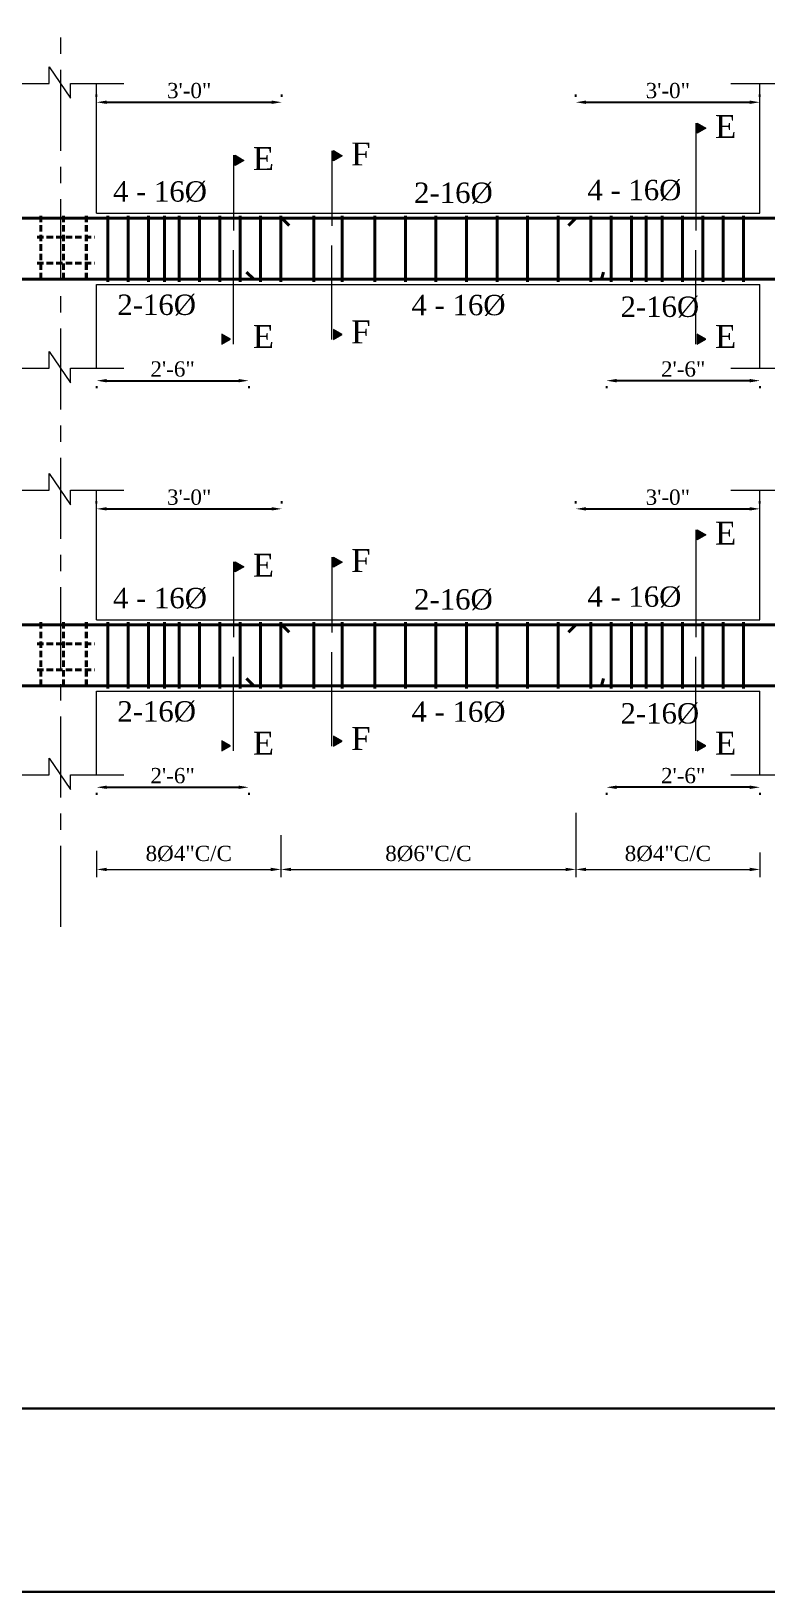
# Model space of a CAD drawing. Extents: x -2338379 to 930990, y -818978 to 106940.
# Drawn here: x 386658 to 386947, y -208929 to -208316 of the extents above; entities that cross this region are included whole.
import ezdxf

# ---------------------------------------------------------------- set-up
doc = ezdxf.new("R2010")
doc.units = 0
doc.header["$MEASUREMENT"] = 0
doc.header["$PDMODE"] = 34
doc.linetypes.add('CENTER', pattern=[50.8, 31.75, -6.35, 6.35, -6.35])
doc.linetypes.add('DASHED', pattern=[0.75, 0.5, -0.25])
doc.layers.get('0').update_dxf_attribs({"linetype": 'CONTINUOUS', "lineweight": 30})
doc.layers.get('DEFPOINTS').update_dxf_attribs({"linetype": 'CONTINUOUS'})
for name, color, linetype, lineweight in [('Center', 11, 'CENTER', 15), ('Dimension', 35, 'CONTINUOUS', 9), ('HATCH', 3, 'CONTINUOUS', 15), ('rcc elevation', 253, 'CONTINUOUS', 18), ('rebar', 3, 'CONTINUOUS', 40), ('TEXT', 7, 'CONTINUOUS', 30), ('WALL', 1, 'CONTINUOUS', 40)]:
    doc.layers.add(name, color=color, linetype=linetype, lineweight=lineweight)
doc.styles.get("Standard").update_dxf_attribs({"font": 'times.ttf', "height": 6})
doc.dimstyles.new('Standard$0', dxfattribs={"dimtxt": 6, "dimasz": 4, "dimexe": 3, "dimexo": 6, "dimgap": 3, "dimtad": 1, "dimdec": 1, "dimzin": 0, "dimdsep": 46, "dimlunit": 4, "dimtxsty": 'Standard', "dimcen": 0.09, "dimclrd": 6, "dimclre": 6, "dimclrt": 7, "dimadec": 0, "dimazin": 0, "dimtfac": 1, "dimtdec": 1, "dimtix": 1, "dimtofl": 0, "dimtmove": 1, "dimatfit": 3, "dimfxl": 1, "dimtolj": 1, "dimtzin": 0, "dimlwd": 18, "dimlwe": 18, "dimarcsym": 0})

# ---------------------------------------------------------------- blocks, each defined once
blk = doc.blocks.new('*D901')
at = {"color": 6, "lineweight": 18, "transparency": 16777216}
for p, q in [((386756.46, -208631.61), (386756.46, -208648.04)), ((386684.06, -208637.77), (386684.06, -208648.04)), ((386688.06, -208645.04), (386752.46, -208645.04))]:
    blk.add_line(p, q, dxfattribs=at)
at = {"color": 6, "lineweight": 30, "transparency": 16777216}
for points in [[(386688.06, -208644.38), (386688.06, -208645.71), (386684.06, -208645.04)], [(386752.46, -208644.38), (386752.46, -208645.71), (386756.46, -208645.04)]]:
    blk.add_solid(points, dxfattribs=at)
at = {"layer": 'DEFPOINTS', "color": 0, "lineweight": 30, "transparency": 16777216}
for p in [(386756.46, -208625.61), (386684.06, -208631.77), (386756.46, -208645.04)]:
    blk.add_point(p, dxfattribs=at)
at = {"color": 7, "transparency": 16777216, "insert": (386720.26, -208638.87), "char_height": 6, "attachment_point": 5}
blk.add_mtext('\\A1;8%%c4"C/C', dxfattribs=at)
blk = doc.blocks.new('*D902')
at = {"color": 6, "lineweight": 18, "transparency": 16777216}
for p, q in [((386872.27, -208622.77), (386872.27, -208648.04)), ((386756.46, -208631.61), (386756.46, -208648.04)), ((386760.46, -208645.04), (386868.27, -208645.04))]:
    blk.add_line(p, q, dxfattribs=at)
at = {"color": 6, "lineweight": 30, "transparency": 16777216}
for points in [[(386760.46, -208644.38), (386760.46, -208645.71), (386756.46, -208645.04)], [(386868.27, -208644.38), (386868.27, -208645.71), (386872.27, -208645.04)]]:
    blk.add_solid(points, dxfattribs=at)
at = {"layer": 'DEFPOINTS', "color": 0, "lineweight": 30, "transparency": 16777216}
for p in [(386872.27, -208616.77), (386756.46, -208625.61), (386872.27, -208645.04)]:
    blk.add_point(p, dxfattribs=at)
at = {"color": 7, "transparency": 16777216, "insert": (386814.37, -208638.87), "char_height": 6, "attachment_point": 5}
blk.add_mtext('\\A1;8%%C6"C/C', dxfattribs=at)
blk = doc.blocks.new('*D903')
at = {"color": 6, "lineweight": 18, "transparency": 16777216}
for p, q in [((386872.27, -208622.77), (386872.27, -208648.04)), ((386944.57, -208638.44), (386944.57, -208648.04)), ((386876.27, -208645.04), (386940.57, -208645.04))]:
    blk.add_line(p, q, dxfattribs=at)
at = {"color": 6, "lineweight": 30, "transparency": 16777216}
for points in [[(386876.27, -208644.38), (386876.27, -208645.71), (386872.27, -208645.04)], [(386940.57, -208644.38), (386940.57, -208645.71), (386944.57, -208645.04)]]:
    blk.add_solid(points, dxfattribs=at)
at = {"layer": 'DEFPOINTS', "color": 0, "lineweight": 30, "transparency": 16777216}
for p in [(386872.27, -208616.77), (386944.57, -208632.44), (386944.57, -208645.04)]:
    blk.add_point(p, dxfattribs=at)
at = {"color": 7, "transparency": 16777216, "insert": (386908.42, -208638.87), "char_height": 6, "attachment_point": 5}
blk.add_mtext('\\A1;8%%C4"C/C', dxfattribs=at)
blk = doc.blocks.new('*D904')
at = {"layer": 'DEFPOINTS', "color": 0, "lineweight": 30, "transparency": 16777216}
for p in [(386756.8, -208503.43), (386684.05, -208510.27), (386756.8, -208510.27)]:
    blk.add_point(p, dxfattribs=at)
at = {"layer": 'TEXT', "color": 6, "lineweight": -2, "transparency": 16777216}
for p, q in [((386684.05, -208501.27), (386684.05, -208500.43)), ((386688.05, -208503.43), (386752.8, -208503.43)), ((386756.8, -208501.27), (386756.8, -208500.43))]:
    blk.add_line(p, q, dxfattribs=at)
at = {"layer": 'TEXT', "color": 6, "lineweight": 30, "transparency": 16777216}
for points in [[(386688.05, -208502.76), (386688.05, -208504.09), (386684.05, -208503.43)], [(386752.8, -208502.76), (386752.8, -208504.09), (386756.8, -208503.43)]]:
    blk.add_solid(points, dxfattribs=at)
at = {"layer": 'TEXT', "color": 7, "transparency": 16777216, "insert": (386720.43, -208498.88), "char_height": 6, "attachment_point": 5}
blk.add_mtext('\\A1;3\'-0"', dxfattribs=at)
blk = doc.blocks.new('*D905')
at = {"layer": 'DEFPOINTS', "color": 0, "lineweight": 30, "transparency": 16777216}
for p in [(386684.05, -208605.94), (386743.8, -208605.94), (386743.8, -208612.78)]:
    blk.add_point(p, dxfattribs=at)
at = {"layer": 'TEXT', "color": 6, "lineweight": -2, "transparency": 16777216}
for p, q in [((386688.05, -208612.78), (386739.8, -208612.78)), ((386684.05, -208614.94), (386684.05, -208615.78)), ((386743.8, -208614.94), (386743.8, -208615.78))]:
    blk.add_line(p, q, dxfattribs=at)
at = {"layer": 'TEXT', "color": 6, "lineweight": 30, "transparency": 16777216}
for points in [[(386688.05, -208612.11), (386688.05, -208613.44), (386684.05, -208612.78)], [(386739.8, -208612.11), (386739.8, -208613.44), (386743.8, -208612.78)]]:
    blk.add_solid(points, dxfattribs=at)
at = {"layer": 'TEXT', "color": 7, "transparency": 16777216, "insert": (386713.93, -208608.23), "char_height": 6, "attachment_point": 5}
blk.add_mtext('\\A1;2\'-6"', dxfattribs=at)
blk = doc.blocks.new('*D906')
at = {"layer": 'DEFPOINTS', "color": 0, "lineweight": 30, "transparency": 16777216}
for p in [(386944.54, -208503.43), (386872.27, -208510.27), (386944.54, -208510.27)]:
    blk.add_point(p, dxfattribs=at)
at = {"layer": 'TEXT', "color": 6, "lineweight": -2, "transparency": 16777216}
for p, q in [((386872.27, -208501.27), (386872.27, -208500.43)), ((386876.27, -208503.43), (386940.54, -208503.43)), ((386944.54, -208501.27), (386944.54, -208500.43))]:
    blk.add_line(p, q, dxfattribs=at)
at = {"layer": 'TEXT', "color": 6, "lineweight": 30, "transparency": 16777216}
for points in [[(386876.27, -208502.76), (386876.27, -208504.09), (386872.27, -208503.43)], [(386940.54, -208502.76), (386940.54, -208504.09), (386944.54, -208503.43)]]:
    blk.add_solid(points, dxfattribs=at)
at = {"layer": 'TEXT', "color": 7, "transparency": 16777216, "insert": (386908.41, -208498.88), "char_height": 6, "attachment_point": 5}
blk.add_mtext('\\A1;3\'-0"', dxfattribs=at)
blk = doc.blocks.new('*D907')
at = {"layer": 'DEFPOINTS', "color": 0, "lineweight": 30, "transparency": 16777216}
for p in [(386884.3, -208605.94), (386944.57, -208605.94), (386884.3, -208612.78)]:
    blk.add_point(p, dxfattribs=at)
at = {"layer": 'TEXT', "color": 6, "lineweight": -2, "transparency": 16777216}
for p, q in [((386940.57, -208612.78), (386888.3, -208612.78)), ((386884.3, -208614.94), (386884.3, -208615.78)), ((386944.57, -208614.94), (386944.57, -208615.78))]:
    blk.add_line(p, q, dxfattribs=at)
at = {"layer": 'TEXT', "color": 6, "lineweight": 30, "transparency": 16777216}
for points in [[(386888.3, -208612.11), (386888.3, -208613.44), (386884.3, -208612.78)], [(386940.57, -208612.11), (386940.57, -208613.44), (386944.57, -208612.78)]]:
    blk.add_solid(points, dxfattribs=at)
at = {"layer": 'TEXT', "color": 7, "transparency": 16777216, "insert": (386914.43, -208608.23), "char_height": 6, "attachment_point": 5}
blk.add_mtext('\\A1;2\'-6"', dxfattribs=at)
blk = doc.blocks.new('*D801')
at = {"layer": 'DEFPOINTS', "color": 0, "lineweight": 30, "transparency": 16777216}
for p in [(386756.8, -208343.74), (386684.05, -208350.58), (386756.8, -208350.58)]:
    blk.add_point(p, dxfattribs=at)
at = {"layer": 'TEXT', "color": 6, "lineweight": -2, "transparency": 16777216}
for p, q in [((386684.05, -208341.58), (386684.05, -208340.74)), ((386688.05, -208343.74), (386752.8, -208343.74)), ((386756.8, -208341.58), (386756.8, -208340.74))]:
    blk.add_line(p, q, dxfattribs=at)
at = {"layer": 'TEXT', "color": 6, "lineweight": 30, "transparency": 16777216}
for points in [[(386688.05, -208343.07), (386688.05, -208344.41), (386684.05, -208343.74)], [(386752.8, -208343.07), (386752.8, -208344.41), (386756.8, -208343.74)]]:
    blk.add_solid(points, dxfattribs=at)
at = {"layer": 'TEXT', "color": 7, "transparency": 16777216, "insert": (386720.43, -208339.19), "char_height": 6, "attachment_point": 5}
blk.add_mtext('\\A1;3\'-0"', dxfattribs=at)
blk = doc.blocks.new('*D802')
at = {"layer": 'DEFPOINTS', "color": 0, "lineweight": 30, "transparency": 16777216}
for p in [(386684.05, -208446.25), (386743.8, -208446.25), (386743.8, -208453.09)]:
    blk.add_point(p, dxfattribs=at)
at = {"layer": 'TEXT', "color": 6, "lineweight": -2, "transparency": 16777216}
for p, q in [((386688.05, -208453.09), (386739.8, -208453.09)), ((386684.05, -208455.25), (386684.05, -208456.09)), ((386743.8, -208455.25), (386743.8, -208456.09))]:
    blk.add_line(p, q, dxfattribs=at)
at = {"layer": 'TEXT', "color": 6, "lineweight": 30, "transparency": 16777216}
for points in [[(386688.05, -208452.42), (386688.05, -208453.76), (386684.05, -208453.09)], [(386739.8, -208452.42), (386739.8, -208453.76), (386743.8, -208453.09)]]:
    blk.add_solid(points, dxfattribs=at)
at = {"layer": 'TEXT', "color": 7, "transparency": 16777216, "insert": (386713.93, -208448.54), "char_height": 6, "attachment_point": 5}
blk.add_mtext('\\A1;2\'-6"', dxfattribs=at)
blk = doc.blocks.new('*D803')
at = {"layer": 'DEFPOINTS', "color": 0, "lineweight": 30, "transparency": 16777216}
for p in [(386944.54, -208343.74), (386872.27, -208350.58), (386944.54, -208350.58)]:
    blk.add_point(p, dxfattribs=at)
at = {"layer": 'TEXT', "color": 6, "lineweight": -2, "transparency": 16777216}
for p, q in [((386872.27, -208341.58), (386872.27, -208340.74)), ((386876.27, -208343.74), (386940.54, -208343.74)), ((386944.54, -208341.58), (386944.54, -208340.74))]:
    blk.add_line(p, q, dxfattribs=at)
at = {"layer": 'TEXT', "color": 6, "lineweight": 30, "transparency": 16777216}
for points in [[(386876.27, -208343.07), (386876.27, -208344.41), (386872.27, -208343.74)], [(386940.54, -208343.07), (386940.54, -208344.41), (386944.54, -208343.74)]]:
    blk.add_solid(points, dxfattribs=at)
at = {"layer": 'TEXT', "color": 7, "transparency": 16777216, "insert": (386908.41, -208339.19), "char_height": 6, "attachment_point": 5}
blk.add_mtext('\\A1;3\'-0"', dxfattribs=at)
blk = doc.blocks.new('*D804')
at = {"layer": 'DEFPOINTS', "color": 0, "lineweight": 30, "transparency": 16777216}
for p in [(386884.3, -208446.25), (386944.57, -208446.25), (386884.3, -208453.09)]:
    blk.add_point(p, dxfattribs=at)
at = {"layer": 'TEXT', "color": 6, "lineweight": -2, "transparency": 16777216}
for p, q in [((386940.57, -208453.09), (386888.3, -208453.09)), ((386884.3, -208455.25), (386884.3, -208456.09)), ((386944.57, -208455.25), (386944.57, -208456.09))]:
    blk.add_line(p, q, dxfattribs=at)
at = {"layer": 'TEXT', "color": 6, "lineweight": 30, "transparency": 16777216}
for points in [[(386888.3, -208452.42), (386888.3, -208453.76), (386884.3, -208453.09)], [(386940.57, -208452.42), (386940.57, -208453.76), (386944.57, -208453.09)]]:
    blk.add_solid(points, dxfattribs=at)
at = {"layer": 'TEXT', "color": 7, "transparency": 16777216, "insert": (386914.43, -208448.54), "char_height": 6, "attachment_point": 5}
blk.add_mtext('\\A1;2\'-6"', dxfattribs=at)

msp = doc.modelspace()

# ---------------------------------------------------------------- hatches: boundary and pattern name
at = {"layer": 'HATCH', "ltscale": 0.5}
for points in [[(386919.97, -208355.95), (386919.97, -208352), (386923.39, -208353.97)], [(386738.43, -208368.53), (386738.43, -208364.58), (386741.85, -208366.56)], [(386777.08, -208366.71), (386777.08, -208362.76), (386780.5, -208364.73)], [(386733.23, -208434.81), (386733.23, -208438.76), (386736.65, -208436.79)], [(386777.08, -208432.99), (386777.08, -208436.94), (386780.5, -208434.97)], [(386919.97, -208434.81), (386919.97, -208438.76), (386923.39, -208436.79)], [(386919.97, -208515.63), (386919.97, -208511.69), (386923.39, -208513.66)], [(386738.43, -208528.21), (386738.43, -208524.27), (386741.85, -208526.24)], [(386777.08, -208526.39), (386777.08, -208522.45), (386780.5, -208524.42)], [(386733.23, -208594.5), (386733.23, -208598.45), (386736.65, -208596.47)], [(386777.08, -208592.68), (386777.08, -208596.62), (386780.5, -208594.65)], [(386919.97, -208594.5), (386919.97, -208598.45), (386923.39, -208596.47)]]:
    msp.add_hatch(color=256, dxfattribs=at).paths.add_polyline_path(points)

# ---------------------------------------------------------------- linework, layer by layer
at = {"color": 3}
for points in [[(388521.51, -208928.73), (388521.51, -206502.33), (385343.91, -206502.33), (385343.91, -208928.73)], [(388449.51, -208856.73), (388449.51, -206574.33), (385415.91, -206574.33), (385415.91, -208856.73)]]:
    msp.add_lwpolyline(points, close=True, dxfattribs=at)
at = {"layer": 'Center'}
msp.add_line((386670.05, -208667.58), (386670.05, -207680.99), dxfattribs=at)
at = {"layer": 'Dimension', "ltscale": 0.5}
for p, q in [((386919.34, -208351.97), (386919.34, -208394.14)), ((386737.8, -208364.59), (386737.8, -208394.14)), ((386776.45, -208362.77), (386776.45, -208392.32)), ((386737.8, -208438.75), (386737.8, -208401.8)), ((386776.45, -208436.93), (386776.45, -208399.98)), ((386919.34, -208438.75), (386919.34, -208401.8)), ((386919.34, -208511.65), (386919.34, -208553.82)), ((386737.8, -208524.28), (386737.8, -208553.82)), ((386776.45, -208522.46), (386776.45, -208552)), ((386737.8, -208598.44), (386737.8, -208561.49)), ((386776.45, -208596.61), (386776.45, -208559.67)), ((386919.34, -208598.44), (386919.34, -208561.49))]:
    msp.add_line(p, q, dxfattribs=at)
at = {"layer": 'Dimension'}
for points in [[(386644.65, -208336.37), (386665.43, -208336.37), (386665.43, -208329.81), (386673.82, -208342.2), (386673.82, -208336.37), (386694.79, -208336.37)], [(386933.13, -208336.37), (386953.92, -208336.37), (386953.92, -208329.81), (386962.3, -208342.2), (386962.3, -208336.37), (386983.27, -208336.37)], [(386644.65, -208448.16), (386665.43, -208448.16), (386665.43, -208441.61), (386673.82, -208453.99), (386673.82, -208448.16), (386694.79, -208448.16)], [(386933.13, -208448.16), (386953.92, -208448.16), (386953.92, -208441.61), (386962.3, -208453.99), (386962.3, -208448.16), (386983.27, -208448.16)], [(386644.65, -208496.06), (386665.43, -208496.06), (386665.43, -208489.5), (386673.82, -208501.89), (386673.82, -208496.06), (386694.79, -208496.06)], [(386933.13, -208496.06), (386953.92, -208496.06), (386953.92, -208489.5), (386962.3, -208501.89), (386962.3, -208496.06), (386983.27, -208496.06)], [(386644.65, -208607.85), (386665.43, -208607.85), (386665.43, -208601.29), (386673.82, -208613.68), (386673.82, -208607.85), (386694.79, -208607.85)], [(386933.13, -208607.85), (386953.92, -208607.85), (386953.92, -208601.29), (386962.3, -208613.68), (386962.3, -208607.85), (386983.27, -208607.85)]]:
    msp.add_lwpolyline(points, dxfattribs=at)
at = {"layer": 'Dimension', "ltscale": 0.5}
for points in [[(386923.39, -208353.97), (386919.97, -208355.95), (386919.97, -208352)], [(386741.85, -208366.56), (386738.43, -208368.53), (386738.43, -208364.58)], [(386780.5, -208364.73), (386777.08, -208366.71), (386777.08, -208362.76)], [(386736.65, -208436.79), (386733.23, -208434.81), (386733.23, -208438.76)], [(386780.5, -208434.97), (386777.08, -208432.99), (386777.08, -208436.94)], [(386923.39, -208436.79), (386919.97, -208434.81), (386919.97, -208438.76)], [(386923.39, -208513.66), (386919.97, -208515.63), (386919.97, -208511.69)], [(386741.85, -208526.24), (386738.43, -208528.21), (386738.43, -208524.27)], [(386780.5, -208524.42), (386777.08, -208526.39), (386777.08, -208522.45)], [(386736.65, -208596.47), (386733.23, -208594.5), (386733.23, -208598.45)], [(386780.5, -208594.65), (386777.08, -208592.68), (386777.08, -208596.62)], [(386923.39, -208596.47), (386919.97, -208594.5), (386919.97, -208598.45)]]:
    msp.add_lwpolyline(points, close=True, dxfattribs=at)
at = {"layer": 'rcc elevation', "ltscale": 20}
for p, q in [((386684.05, -208387.29), (386684.05, -208336.37)), ((386684.05, -208387.29), (386684.05, -208336.37)), ((386684.05, -208387.29), (386684.05, -208336.37)), ((386684.05, -208387.29), (386684.05, -208336.37)), ((386944.54, -208387.29), (386944.54, -208336.37)), ((386684.05, -208387.29), (386944.54, -208387.29)), ((386684.05, -208448.16), (386684.05, -208415.29)), ((386684.05, -208448.16), (386684.05, -208415.29)), ((386684.05, -208415.29), (386944.54, -208415.29)), ((386684.05, -208448.16), (386684.05, -208415.29)), ((386684.05, -208448.16), (386684.05, -208415.29)), ((386944.54, -208448.16), (386944.54, -208415.29)), ((386684.05, -208546.97), (386684.05, -208496.06)), ((386684.05, -208546.97), (386684.05, -208496.06)), ((386684.05, -208546.97), (386684.05, -208496.06)), ((386684.05, -208546.97), (386684.05, -208496.06)), ((386944.54, -208546.97), (386944.54, -208496.06)), ((386684.05, -208546.97), (386944.54, -208546.97)), ((386684.05, -208607.85), (386684.05, -208574.97)), ((386684.05, -208607.85), (386684.05, -208574.97)), ((386684.05, -208574.97), (386944.54, -208574.97)), ((386684.05, -208607.85), (386684.05, -208574.97)), ((386684.05, -208607.85), (386684.05, -208574.97)), ((386944.54, -208607.85), (386944.54, -208574.97))]:
    msp.add_line(p, q, dxfattribs=at)
at = {"layer": 'rebar', "ltscale": 20}
for p, q in [((385508.8, -208389.29), (387251.14, -208389.29)), ((386756.8, -208389.29), (386759.65, -208392.14)), ((386872.27, -208389.29), (386869.42, -208392.14)), ((386742.95, -208410.44), (386745.8, -208413.29)), ((386883.15, -208410.44), (386882.3, -208413.29)), ((385506.17, -208413.29), (387253.77, -208413.29)), ((385508.8, -208548.97), (387251.14, -208548.97)), ((386756.8, -208548.97), (386759.65, -208551.82)), ((386872.27, -208548.97), (386869.42, -208551.82)), ((386742.95, -208570.12), (386745.8, -208572.97)), ((386883.15, -208570.12), (386882.3, -208572.97)), ((385506.17, -208572.97), (387253.77, -208572.97))]:
    msp.add_line(p, q, dxfattribs=at)
at = {"layer": 'rebar', "linetype": 'DASHED', "ltscale": 5}
for p, q in [((386662.19, -208388.29), (386662.19, -208414.29)), ((386671.05, -208388.29), (386671.05, -208414.29)), ((386680.01, -208388.29), (386680.01, -208414.29)), ((386680.1, -208388.29), (386680.1, -208414.29)), ((386660.7, -208396.74), (386683.38, -208396.74)), ((386660.7, -208406.91), (386683.38, -208406.91)), ((386662.19, -208547.97), (386662.19, -208573.97)), ((386671.05, -208547.97), (386671.05, -208573.97)), ((386680.01, -208547.97), (386680.01, -208573.97)), ((386680.1, -208547.97), (386680.1, -208573.97)), ((386660.7, -208556.42), (386683.38, -208556.42)), ((386660.7, -208566.59), (386683.38, -208566.59))]:
    msp.add_line(p, q, dxfattribs=at)
at = {"layer": 'rebar', "ltscale": 5}
for p, q in [((386688.46, -208388.29), (386688.46, -208414.29)), ((386696.46, -208388.29), (386696.46, -208414.29)), ((386704.46, -208388.29), (386704.46, -208414.29)), ((386710.8, -208388.29), (386710.8, -208414.29)), ((386716.46, -208388.29), (386716.46, -208414.29)), ((386724.46, -208388.29), (386724.46, -208414.29)), ((386732.46, -208388.29), (386732.46, -208414.29)), ((386740.46, -208388.29), (386740.46, -208414.29)), ((386748.46, -208388.29), (386748.46, -208414.29)), ((386756.46, -208388.29), (386756.46, -208414.29)), ((386769.34, -208388.29), (386769.34, -208414.29)), ((386780.46, -208388.29), (386780.46, -208414.29)), ((386793.34, -208388.29), (386793.34, -208414.29)), ((386805.34, -208388.29), (386805.34, -208414.29)), ((386817.34, -208388.29), (386817.34, -208414.29)), ((386829.34, -208388.29), (386829.34, -208414.29)), ((386841.34, -208388.29), (386841.34, -208414.29)), ((386853.34, -208388.29), (386853.34, -208414.29)), ((386865.34, -208388.29), (386865.34, -208414.29)), ((386878.13, -208388.29), (386878.13, -208414.29)), ((386886.13, -208388.29), (386886.13, -208414.29)), ((386894.13, -208388.29), (386894.13, -208414.29)), ((386899.85, -208388.29), (386899.85, -208414.29)), ((386906.13, -208388.29), (386906.13, -208414.29)), ((386914.13, -208388.29), (386914.13, -208414.29)), ((386922.13, -208388.29), (386922.13, -208414.29)), ((386930.13, -208388.29), (386930.13, -208414.29)), ((386938.13, -208388.29), (386938.13, -208414.29)), ((386688.46, -208547.97), (386688.46, -208573.97)), ((386696.46, -208547.97), (386696.46, -208573.97)), ((386704.46, -208547.97), (386704.46, -208573.97)), ((386710.8, -208547.97), (386710.8, -208573.97)), ((386716.46, -208547.97), (386716.46, -208573.97)), ((386724.46, -208547.97), (386724.46, -208573.97)), ((386732.46, -208547.97), (386732.46, -208573.97)), ((386740.46, -208547.97), (386740.46, -208573.97)), ((386748.46, -208547.97), (386748.46, -208573.97)), ((386756.46, -208547.97), (386756.46, -208573.97)), ((386769.34, -208547.97), (386769.34, -208573.97)), ((386780.46, -208547.97), (386780.46, -208573.97)), ((386793.34, -208547.97), (386793.34, -208573.97)), ((386805.34, -208547.97), (386805.34, -208573.97)), ((386817.34, -208547.97), (386817.34, -208573.97)), ((386829.34, -208547.97), (386829.34, -208573.97)), ((386841.34, -208547.97), (386841.34, -208573.97)), ((386853.34, -208547.97), (386853.34, -208573.97)), ((386865.34, -208547.97), (386865.34, -208573.97)), ((386878.13, -208547.97), (386878.13, -208573.97)), ((386886.13, -208547.97), (386886.13, -208573.97)), ((386894.13, -208547.97), (386894.13, -208573.97)), ((386899.85, -208547.97), (386899.85, -208573.97)), ((386906.13, -208547.97), (386906.13, -208573.97)), ((386914.13, -208547.97), (386914.13, -208573.97)), ((386922.13, -208547.97), (386922.13, -208573.97)), ((386930.13, -208547.97), (386930.13, -208573.97)), ((386938.13, -208547.97), (386938.13, -208573.97))]:
    msp.add_line(p, q, dxfattribs=at)

# ---------------------------------------------------------------- texts
at = {"layer": 'TEXT', "attachment_point": 1}
for s, insert, char_height, width in [('{\\fTimes New Roman|b0|i0|c0|p18;E}', (386926.97, -208348.8), 9, 1356.5327), ('{\\fTimes New Roman|b0|i0|c0|p18;E}', (386745.43, -208361.38), 9, 1356.5327), ('{\\fTimes New Roman|b0|i0|c0|p18;F}', (386784.08, -208359.56), 9, 1356.5327), ('2-16%%C ', (386808.77, -208375.29), 8, 1404.5327), ('2-16%%C ', (386692.23, -208419.28), 8, 1356.5327), ('2-16%%C ', (386889.83, -208420.05), 8, 1356.5327), ('{\\fTimes New Roman|b0|i0|c0|p18;F}', (386784.08, -208429.44), 9, 1356.5327), ('{\\fTimes New Roman|b0|i0|c0|p18;E}', (386745.43, -208431.26), 9, 1356.5327), ('{\\fTimes New Roman|b0|i0|c0|p18;E}', (386926.97, -208431.26), 9, 1356.5327), ('{\\fTimes New Roman|b0|i0|c0|p18;E}', (386926.97, -208508.48), 9, 1356.5327), ('{\\fTimes New Roman|b0|i0|c0|p18;E}', (386745.43, -208521.07), 9, 1356.5327), ('{\\fTimes New Roman|b0|i0|c0|p18;F}', (386784.08, -208519.24), 9, 1356.5327), ('2-16%%C ', (386808.77, -208534.98), 8, 1404.5327), ('2-16%%C ', (386692.23, -208578.96), 8, 1356.5327), ('2-16%%C ', (386889.83, -208579.74), 8, 1356.5327), ('{\\fTimes New Roman|b0|i0|c0|p18;F}', (386784.08, -208589.13), 9, 1356.5327), ('{\\fTimes New Roman|b0|i0|c0|p18;E}', (386745.43, -208590.95), 9, 1356.5327), ('{\\fTimes New Roman|b0|i0|c0|p18;E}', (386926.97, -208590.95), 9, 1356.5327)]:
    msp.add_mtext(s, dxfattribs=dict(at, insert=insert, char_height=char_height, width=width))
at = {"layer": 'WALL', "color": 7, "char_height": 8, "attachment_point": 5}
for insert in [(386708.95, -208378.94), (386895.27, -208378.38), (386826.21, -208423.55), (386708.95, -208538.63), (386895.27, -208538.06), (386826.21, -208583.23)]:
    msp.add_mtext('4 - 16%%C', dxfattribs=dict(at, insert=insert))

# ---------------------------------------------------------------- dimensions: what is measured, and where the dimension line sits
for base, p1, p2, text, picture, middle in [((386872.27, -208645.04), (386756.46, -208625.61), (386872.27, -208616.77), '8%%C6"C/C', '*D902', (386814.37, -208638.87)), ((386944.57, -208645.04), (386872.27, -208616.77), (386944.57, -208632.44), '8%%C4"C/C', '*D903', (386908.42, -208638.87)), ((386756.46, -208645.04), (386684.06, -208631.77), (386756.46, -208625.61), '8%%c4"C/C', '*D901', (386720.26, -208638.87))]:
    dim = msp.add_linear_dim(base=base, p1=p1, p2=p2, text=text, dimstyle='Standard$0')
    dim.commit()
    dim.dimension.update_dxf_attribs({"geometry": picture, "text_midpoint": middle})
at = {"layer": 'TEXT'}
for p1, p2, distance, picture, middle in [((386684.05, -208350.58), (386756.8, -208350.58), 6.84, '*D801', (386720.43, -208339.19)), ((386872.27, -208350.58), (386944.54, -208350.58), 6.84, '*D803', (386908.41, -208339.19)), ((386684.05, -208446.25), (386743.8, -208446.25), -6.84, '*D802', (386713.93, -208448.54)), ((386944.57, -208446.25), (386884.3, -208446.25), 6.84, '*D804', (386914.43, -208448.54)), ((386684.05, -208510.27), (386756.8, -208510.27), 6.84, '*D904', (386720.43, -208498.88)), ((386872.27, -208510.27), (386944.54, -208510.27), 6.84, '*D906', (386908.41, -208498.88)), ((386684.05, -208605.94), (386743.8, -208605.94), -6.84, '*D905', (386713.93, -208608.23)), ((386944.57, -208605.94), (386884.3, -208605.94), 6.84, '*D907', (386914.43, -208608.23))]:
    dim = msp.add_aligned_dim(p1=p1, p2=p2, distance=distance, dimstyle='Standard$0', override={"dimscale": 0.5, "dimtxt": 18, "dimasz": 8, "dimexe": 6, "dimexo": 18, "dimdec": 0, "dimlfac": 0.5, "dimzin": 11, "dimcen": 2.5, "dimdle": 6, "dimtdec": 0, "dimtofl": 1, "dimlwd": 65534, "dimlwe": 65534}, dxfattribs=at)
    dim.commit()
    dim.dimension.update_dxf_attribs({"geometry": picture, "text_midpoint": middle})

doc.saveas('drawing.dxf')
